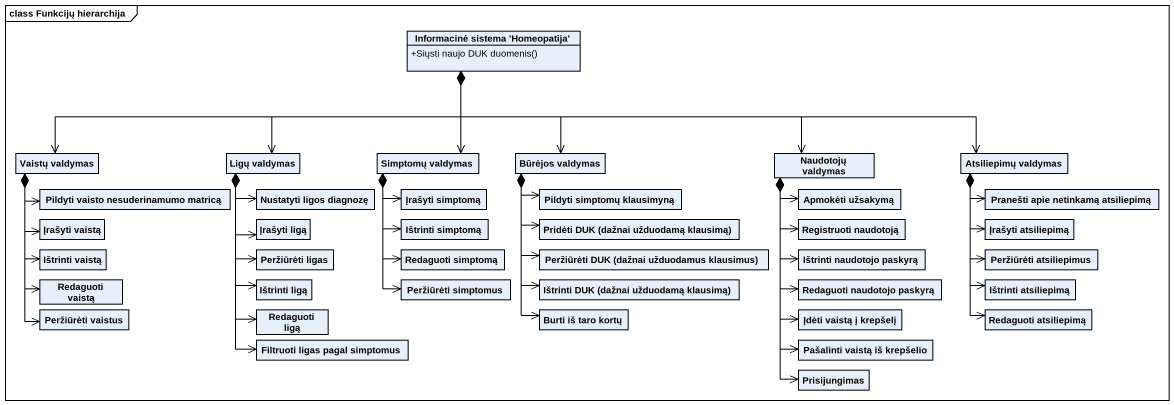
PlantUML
@startuml
mainframe class Funkcijų hierarchija
hide circle
hide empty members
skinparam classAttributeIconSize 0
class "Informacinė sistema 'Homeopatija'" as Informacinė_sistema {
  +Siųsti naujo DUK duomenis()
}
class "Vaistų valdymas" as Vaistų_valdymas
class "Ligų valdymas" as Ligų_valdymas
class "Simptomų valdymas" as Simptomų_valdymas
class "Būrėjos valdymas" as Būrėjos_valdymas
class "Naudotojų valdymas" as Naudotojų_valdymas
class "Atsiliepimų valdymas" as Atsiliepimų_valdymas
class "Pildyti vaisto nesuderinamumo matricą" as Pildyti_vaisto
class "Nustatyti ligos diagnozę" as Nustatyti_ligos_diagnozę
class "Įrašyti simptomą" as Įrašyti_simptomą
class "Pildyti simptomų klausimyną" as Pildyti_simptomų_klausimyną
class "Apmokėti užsakymą" as Apmokėti_užsakymą
class "Pranešti apie netinkamą atsiliepimą" as Pranešti_apie_netinkamą
class "Įrašyti vaistą" as Įrašyti_vaistą
class "Įrašyti ligą" as Įrašyti_ligą
class "Ištrinti simptomą" as Ištrinti_simptomą
class "Pridėti DUK (dažnai užduodamą klausimą)" as Pridėti_DUK_dažnai
class "Registruoti naudotoją" as Registruoti_naudotoją
class "Įrašyti atsiliepimą" as Įrašyti_atsiliepimą
class "Ištrinti vaistą" as Ištrinti_vaistą
class "Peržiūrėti ligas" as Peržiūrėti_ligas
class "Redaguoti simptomą" as Redaguoti_simptomą
class "Peržiūrėti DUK (dažnai užduodamus klausimus)" as Peržiūrėti_DUK_dažnai
class "Ištrinti naudotojo paskyrą" as Ištrinti_naudotojo_paskyrą
class "Peržiūrėti atsiliepimus" as Peržiūrėti_atsiliepimus
class "Redaguoti vaistą" as Redaguoti_vaistą
class "Peržiūrėti vaistus" as Peržiūrėti_vaistus
class "Ištrinti ligą" as Ištrinti_ligą
class "Redaguoti ligą" as Redaguoti_ligą
class "Peržiūrėti simptomus" as Peržiūrėti_simptomus
class "Burti iš taro kortų" as Burti_iš_taro_kortų
class "Ištrinti DUK (dažnai užduodamą klausimą)" as Ištrinti_DUK_dažnai
class "Redaguoti naudotojo paskyrą" as Redaguoti_naudotojo_paskyrą
class "Įdėti vaistą į krepšelį" as Įdėti_vaistą_į_krepšelį
class "Ištrinti atsiliepimą" as Ištrinti_atsiliepimą
class "Redaguoti atsiliepimą" as Redaguoti_atsiliepimą
class "Filtruoti ligas pagal simptomus" as Filtruoti_ligas_pagal
class "Pašalinti vaistą iš krepšelio" as Pašalinti_vaistą_iš
class Prisijungimas
Informacinė_sistema *-left-> Vaistų_valdymas
Informacinė_sistema *-left-> Ligų_valdymas
Informacinė_sistema *--> Simptomų_valdymas
Informacinė_sistema *--> Būrėjos_valdymas
Informacinė_sistema -right-> Naudotojų_valdymas
Informacinė_sistema -right-> Atsiliepimų_valdymas
Vaistų_valdymas *-right-> Pildyti_vaisto
Vaistų_valdymas *--> Įrašyti_vaistą
Vaistų_valdymas *--> Ištrinti_vaistą
Vaistų_valdymas *--> Redaguoti_vaistą
Vaistų_valdymas --> Peržiūrėti_vaistus
Ligų_valdymas --> Nustatyti_ligos_diagnozę
Ligų_valdymas *--> Įrašyti_ligą
Ligų_valdymas --> Peržiūrėti_ligas
Ligų_valdymas --> Ištrinti_ligą
Ligų_valdymas --> Redaguoti_ligą
Ligų_valdymas --> Filtruoti_ligas_pagal
Simptomų_valdymas *--> Įrašyti_simptomą
Simptomų_valdymas *--> Ištrinti_simptomą
Simptomų_valdymas *--> Redaguoti_simptomą
Simptomų_valdymas *--> Peržiūrėti_simptomus
Būrėjos_valdymas *--> Pildyti_simptomų_klausimyną
Būrėjos_valdymas --> Pridėti_DUK_dažnai
Būrėjos_valdymas --> Peržiūrėti_DUK_dažnai
Būrėjos_valdymas --> Burti_iš_taro_kortų
Būrėjos_valdymas --> Ištrinti_DUK_dažnai
Naudotojų_valdymas *--> Apmokėti_užsakymą
Naudotojų_valdymas --> Registruoti_naudotoją
Naudotojų_valdymas --> Ištrinti_naudotojo_paskyrą
Naudotojų_valdymas --> Redaguoti_naudotojo_paskyrą
Naudotojų_valdymas --> Įdėti_vaistą_į_krepšelį
Naudotojų_valdymas --> Pašalinti_vaistą_iš
Naudotojų_valdymas *--> Prisijungimas
Atsiliepimų_valdymas *--> Pranešti_apie_netinkamą
Atsiliepimų_valdymas --> Įrašyti_atsiliepimą
Atsiliepimų_valdymas --> Peržiūrėti_atsiliepimus
Atsiliepimų_valdymas --> Ištrinti_atsiliepimą
Atsiliepimų_valdymas --> Redaguoti_atsiliepimą
@enduml
